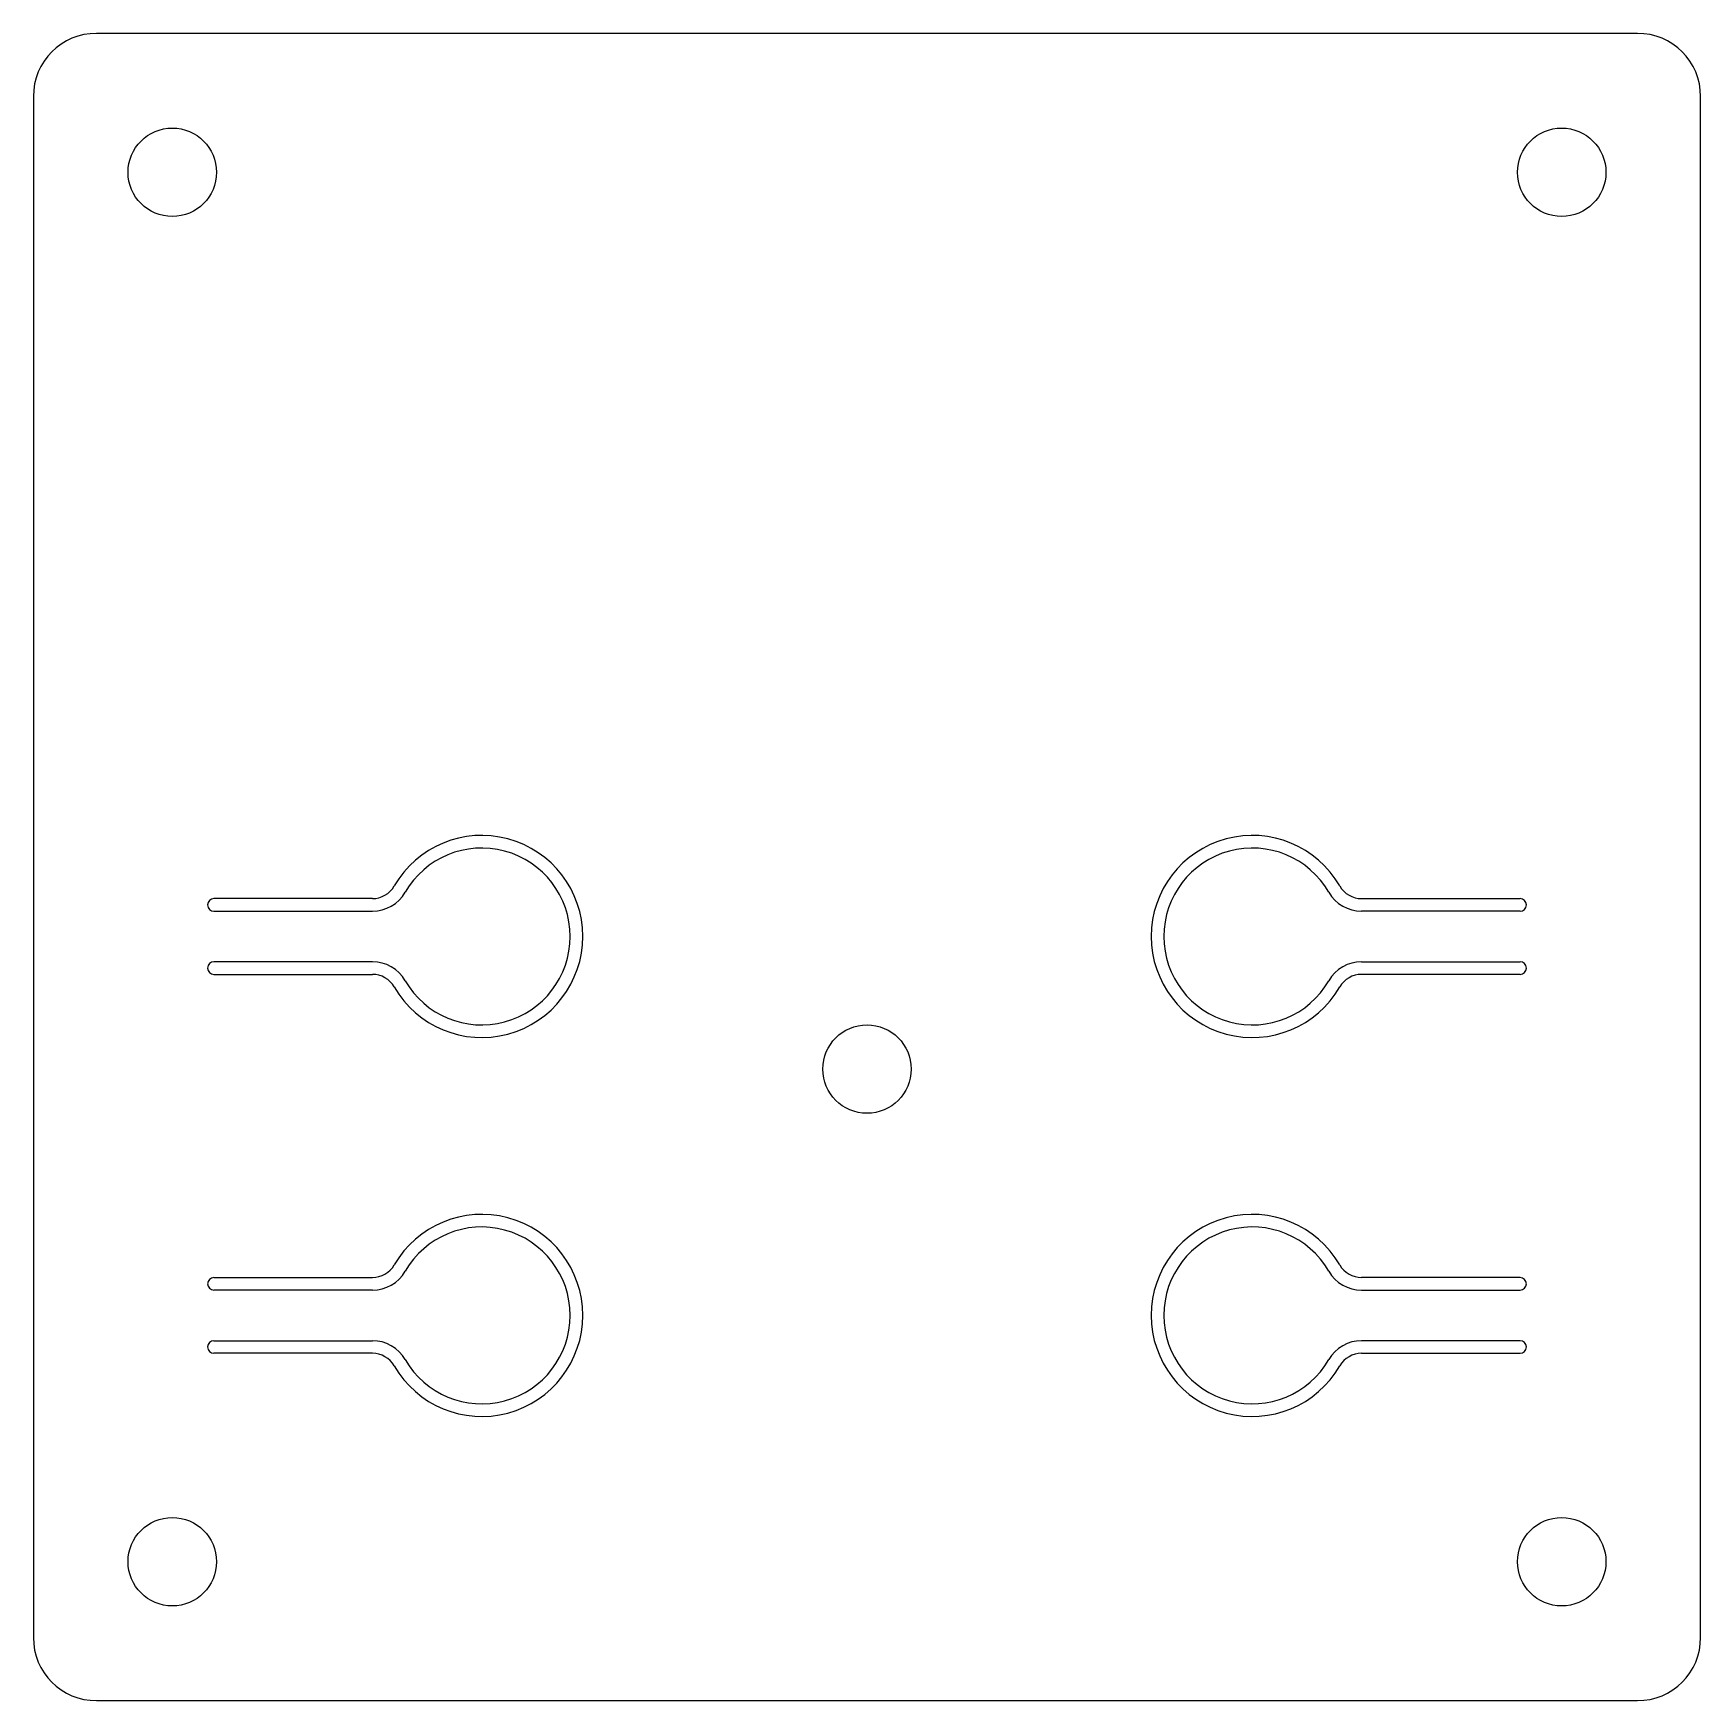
# Model space of a CAD drawing. Header units: millimetres. Extents: x -66 to 66, y -66 to 66.
import ezdxf

# ---------------------------------------------------------------- set-up
doc = ezdxf.new("R2010")
doc.units = ezdxf.units.MM

msp = doc.modelspace()

# ---------------------------------------------------------------- linework, layer by layer
at = {"color": 7, "linetype": 'Continuous', "lineweight": 25}
for p, q in [((61, 66), (-61, 66)), ((-66, 61), (-66, -61)), ((66, -61), (66, 61)), ((-39.16, -2.5), (-51.71, -2.5)), ((39.16, -2.5), (51.71, -2.5)), ((-51.71, -3.5), (-39.16, -3.5)), ((51.71, -3.5), (39.16, -3.5)), ((-39.16, -7.5), (-51.71, -7.5)), ((39.16, -7.5), (51.71, -7.5)), ((-51.71, -8.5), (-39.16, -8.5)), ((51.71, -8.5), (39.16, -8.5)), ((-51.71, -32.5), (-39.16, -32.5)), ((51.71, -32.5), (39.16, -32.5)), ((-39.16, -33.5), (-51.71, -33.5)), ((39.16, -33.5), (51.71, -33.5)), ((-51.71, -37.5), (-39.16, -37.5)), ((51.71, -37.5), (39.16, -37.5)), ((-39.16, -38.5), (-51.71, -38.5)), ((39.16, -38.5), (51.71, -38.5)), ((-61, -66), (61, -66))]:
    msp.add_line(p, q, dxfattribs=at)
for centre in [(-55, 55), (55, 55), (0, -16), (-55, -55), (55, -55)]:
    msp.add_circle(centre, 3.5, dxfattribs=at)
for centre, radius, start, end in [((-61, 61), 5, 90, 180), ((61, 61), 5, 0, 90), ((-30.5, -5.5), 8, 210, 150), ((-30.5, -5.5), 7, 210, 150), ((30.5, -5.5), 8, 30, 330), ((30.5, -5.5), 7, 30, 330), ((-51.71, -3), 0.5, 90, 270), ((-39.16, -0.5), 2, 270, 330), ((-39.16, -0.5), 3, 270, 330), ((39.16, -0.5), 3, 210, 270), ((39.16, -0.5), 2, 210, 270), ((51.71, -3), 0.5, 270, 90), ((-51.71, -8), 0.5, 90, 270), ((-39.16, -10.5), 3, 30, 90), ((39.16, -10.5), 3, 90, 150), ((51.71, -8), 0.5, 270, 90), ((-39.16, -10.5), 2, 30, 90), ((39.16, -10.5), 2, 90, 150), ((-30.5, -35.5), 8, 209.9991, 149.9991), ((30.5, -35.5), 8, 29.9991, 329.9991), ((-30.5, -35.5), 7, 209.9991, 149.9991), ((30.5, -35.5), 7, 29.9991, 329.9991), ((-39.16, -30.5), 2, 269.9991, 329.9991), ((39.16, -30.5), 2, 209.9991, 269.9991), ((-51.71, -33), 0.5, 89.9991, 269.9991), ((-39.16, -30.5), 3, 269.9991, 329.9991), ((39.16, -30.5), 3, 209.9991, 269.9991), ((51.71, -33), 0.5, 269.9991, 89.9991), ((-51.71, -38), 0.5, 89.9991, 269.9991), ((-39.16, -40.5), 3, 29.9991, 89.9991), ((39.16, -40.5), 3, 89.9991, 149.9991), ((51.71, -38), 0.5, 269.9991, 89.9991), ((-39.16, -40.5), 2, 29.9991, 89.9991), ((39.16, -40.5), 2, 89.9991, 149.9991), ((-61, -61), 5, 180, 270), ((61, -61), 5, 270, 0)]:
    msp.add_arc(centre, radius, start, end, dxfattribs=at)

doc.saveas('drawing.dxf')
